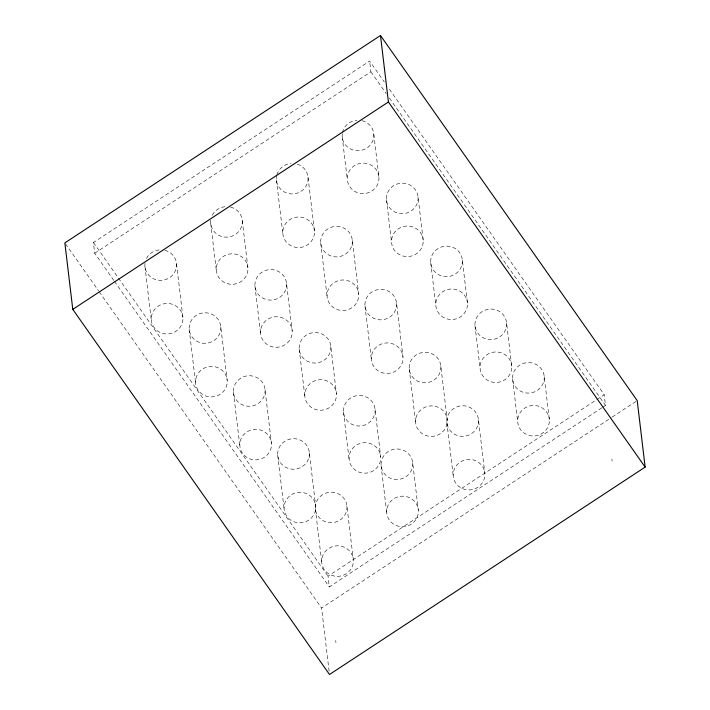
<?xml version="1.0" encoding="UTF-8"?>
<svg xmlns="http://www.w3.org/2000/svg" width="710" height="710" viewBox="0 0 710 710"><rect width="100%" height="100%" fill="white"/><g stroke="black" fill="none" stroke-linecap="round" stroke-linejoin="round"><path stroke-width="0.53" stroke-dasharray="3.55 2.66" d="M113.84 280.45L94.714 253.248L93.436 242.527L369.617 61.051L384.279 81.907M94.714 253.248L370.895 71.772L369.617 61.051M601.787 407.859L329.307 586.904L328.029 576.183L595.867 400.183M596.799 399.579L604.21 394.707L388.104 87.348M602.71 407.256L605.488 405.428L604.21 394.707M329.12 671.234L321.577 608.026L611.301 417.658M612.224 417.045L636.293 401.239M370.895 71.772L386.196 93.534M389.382 98.069L605.488 405.428M93.436 242.527L328.029 576.183M114.479 281.355L329.307 586.904M65.489 243.805L98.619 290.923M99.258 291.828L321.577 608.026M611.887 459.033L612.135 461.172M544.224 376.655A15.86 15.265 -6.8 0 1 521.451 391.618A15.86 15.265 -6.8 0 1 519.56 365.251A15.86 15.265 -6.8 0 1 544.224 376.655L549.345 419.539A15.86 15.265 -6.8 0 1 526.563 434.502A15.86 15.265 -6.8 0 1 524.672 408.135A15.86 15.265 -6.8 0 1 549.345 419.539M506.603 323.139A15.86 15.265 -6.8 0 1 483.829 338.111A15.86 15.265 -6.8 0 1 481.939 311.743A15.86 15.265 -6.8 0 1 506.603 323.139L511.715 366.023A15.86 15.265 -6.8 0 1 488.941 380.995A15.86 15.265 -6.8 0 1 487.051 354.627A15.86 15.265 -6.8 0 1 511.715 366.023M512.593 379.025L517.714 421.917M474.972 325.517L480.084 368.401M462.343 260.188A15.86 15.265 -6.8 0 1 439.561 275.161A15.86 15.265 -6.8 0 1 437.671 248.784A15.86 15.265 -6.8 0 1 462.343 260.188L467.455 303.072A15.86 15.265 -6.8 0 1 444.673 318.044A15.86 15.265 -6.8 0 1 442.783 291.668A15.86 15.265 -6.8 0 1 467.455 303.072M478.469 419.858A15.86 15.265 -6.8 0 1 455.687 434.831A15.86 15.265 -6.8 0 1 453.805 408.454A15.86 15.265 -6.8 0 1 478.469 419.858L484.859 473.464A15.86 15.265 -6.8 0 1 462.086 488.436A15.86 15.265 -6.8 0 1 460.195 462.068A15.86 15.265 -6.8 0 1 484.859 473.464M430.713 262.567L435.825 305.451M440.848 366.351A15.86 15.265 -6.8 0 1 418.066 381.314A15.86 15.265 -6.8 0 1 416.175 354.947A15.86 15.265 -6.8 0 1 440.848 366.351L447.238 419.956A15.86 15.265 -6.8 0 1 424.456 434.919A15.86 15.265 -6.8 0 1 422.574 408.552A15.86 15.265 -6.8 0 1 447.238 419.956M446.839 422.237L453.228 475.842M418.075 197.238A15.86 15.265 -6.8 0 1 395.301 212.201A15.86 15.265 -6.8 0 1 393.411 185.834A15.86 15.265 -6.8 0 1 418.075 197.238L423.195 240.122A15.86 15.265 -6.8 0 1 400.413 255.085A15.86 15.265 -6.8 0 1 398.523 228.718A15.86 15.265 -6.8 0 1 423.195 240.122M409.217 368.73L415.607 422.335M386.444 199.616L391.556 242.5M396.579 303.401A15.86 15.265 -6.8 0 1 373.806 318.364A15.86 15.265 -6.8 0 1 371.916 291.996A15.86 15.265 -6.8 0 1 396.579 303.401L402.978 357.006A15.86 15.265 -6.8 0 1 380.196 371.969A15.86 15.265 -6.8 0 1 378.306 345.601A15.86 15.265 -6.8 0 1 402.978 357.006M373.815 134.279L378.927 177.163A15.86 15.265 -6.8 0 1 356.154 192.135A15.86 15.265 -6.8 0 1 354.263 165.767A15.86 15.265 -6.8 0 1 378.927 177.163M412.714 463.071A15.86 15.265 -6.8 0 1 389.932 478.034A15.86 15.265 -6.8 0 1 388.042 451.666A15.86 15.265 -6.8 0 1 412.714 463.071L418.341 510.241A15.86 15.265 -6.8 0 1 395.559 525.214A15.86 15.265 -6.8 0 1 393.668 498.837A15.86 15.265 -6.8 0 1 418.341 510.241M364.949 305.77L371.348 359.384M375.093 409.555A15.86 15.265 -6.8 0 1 352.311 424.527A15.86 15.265 -6.8 0 1 350.42 398.159A15.86 15.265 -6.8 0 1 375.093 409.555L380.711 456.734A15.86 15.265 -6.8 0 1 357.938 471.697A15.86 15.265 -6.8 0 1 356.047 445.33A15.86 15.265 -6.8 0 1 380.711 456.734M342.184 136.657L347.296 179.541M381.084 465.449L386.702 512.62M352.32 240.441A15.86 15.265 -6.8 0 1 329.538 255.414A15.86 15.265 -6.8 0 1 327.656 229.046A15.86 15.265 -6.8 0 1 352.32 240.441L358.71 294.046A15.86 15.265 -6.8 0 1 335.936 309.019A15.86 15.265 -6.8 0 1 334.046 282.651A15.86 15.265 -6.8 0 1 358.71 294.046M343.454 411.933L349.08 459.113M320.689 242.82L327.079 296.425M330.825 346.604A15.86 15.265 -6.8 0 1 308.051 361.576A15.86 15.265 -6.8 0 1 306.161 335.2A15.86 15.265 -6.8 0 1 330.825 346.604L336.451 393.775A15.86 15.265 -6.8 0 1 313.669 408.747A15.86 15.265 -6.8 0 1 311.779 382.379A15.86 15.265 -6.8 0 1 336.451 393.775M308.06 177.491L314.45 231.096A15.86 15.265 -6.8 0 1 291.668 246.068A15.86 15.265 -6.8 0 1 289.778 219.692A15.86 15.265 -6.8 0 1 314.45 231.096M346.95 506.274A15.86 15.265 -6.8 0 1 324.177 521.246A15.86 15.265 -6.8 0 1 322.287 494.879A15.86 15.265 -6.8 0 1 346.95 506.274L353.349 559.879A15.86 15.265 -6.8 0 1 330.567 574.851A15.86 15.265 -6.8 0 1 328.677 548.484A15.86 15.265 -6.8 0 1 353.349 559.879M335.697 640.509L335.954 642.648M299.194 348.983L304.821 396.153M309.329 452.767A15.86 15.265 -6.8 0 1 286.556 467.739A15.86 15.265 -6.8 0 1 284.666 441.363A15.86 15.265 -6.8 0 1 309.329 452.767L315.719 506.372A15.86 15.265 -6.8 0 1 292.946 521.344A15.86 15.265 -6.8 0 1 291.056 494.968A15.86 15.265 -6.8 0 1 315.719 506.372M276.43 179.87L282.82 233.475M315.32 508.653L321.719 562.258M286.565 283.654A15.86 15.265 -6.8 0 1 263.783 298.617A15.86 15.265 -6.8 0 1 261.892 272.249A15.86 15.265 -6.8 0 1 286.565 283.654L292.192 330.825A15.86 15.265 -6.8 0 1 269.409 345.797A15.86 15.265 -6.8 0 1 267.519 319.42A15.86 15.265 -6.8 0 1 292.192 330.825M277.699 455.146L284.089 508.75M254.934 286.032L260.552 333.203M265.07 389.817A15.86 15.265 -6.8 0 1 242.287 404.78A15.86 15.265 -6.8 0 1 240.397 378.412A15.86 15.265 -6.8 0 1 265.07 389.817L271.46 443.422A15.86 15.265 -6.8 0 1 248.677 458.385A15.86 15.265 -6.8 0 1 246.796 432.017A15.86 15.265 -6.8 0 1 271.46 443.422M242.296 220.703L247.923 267.874A15.86 15.265 -6.8 0 1 225.15 282.837A15.86 15.265 -6.8 0 1 223.26 256.47A15.86 15.265 -6.8 0 1 247.923 267.874M233.439 392.195L239.829 445.8M210.666 223.073L216.293 270.253M220.801 326.866A15.86 15.265 -6.8 0 1 198.028 341.829A15.86 15.265 -6.8 0 1 196.137 315.462A15.86 15.265 -6.8 0 1 220.801 326.866L227.2 380.471A15.86 15.265 -6.8 0 1 204.418 395.434A15.86 15.265 -6.8 0 1 202.527 369.067A15.86 15.265 -6.8 0 1 227.2 380.471M189.171 329.236L195.57 382.841M176.541 263.907L182.931 317.512A15.86 15.265 -6.8 0 1 160.158 332.484A15.86 15.265 -6.8 0 1 158.268 306.116A15.86 15.265 -6.8 0 1 182.931 317.512M144.911 266.286L151.301 319.89M362.047 120.673A15.86 15.265 -6.8 0 1 373.487 138.592A15.86 15.265 -6.8 0 1 355.302 150.538A15.86 15.265 -6.8 0 1 342.273 133.666M342.442 132.681A15.86 15.265 -6.8 0 1 356.908 120.247M297.286 164.161A15.86 15.265 -6.8 0 1 307.474 182.772A15.86 15.265 -6.8 0 1 288.526 193.555A15.86 15.265 -6.8 0 1 276.687 175.885M276.918 174.917A15.86 15.265 -6.8 0 1 291.153 163.46M230.528 207.089A15.86 15.265 -6.8 0 1 241.977 225.008A15.86 15.265 -6.8 0 1 223.783 236.962A15.86 15.265 -6.8 0 1 210.763 220.082M212.246 215.307A15.86 15.265 -6.8 0 1 225.389 206.663M164.773 250.302A15.86 15.265 -6.8 0 1 176.213 268.211A15.86 15.265 -6.8 0 1 158.028 280.166A15.86 15.265 -6.8 0 1 145 263.286M146.482 258.511A15.86 15.265 -6.8 0 1 159.635 249.876"/><path stroke-width="1.06" d="M380.489 35.5L64.858 242.9L72.784 309.374L329.511 674.5L645.141 467.1L637.216 400.626L380.489 35.5L388.423 101.974L645.141 467.1M72.784 309.374L388.423 101.974"/></g></svg>
